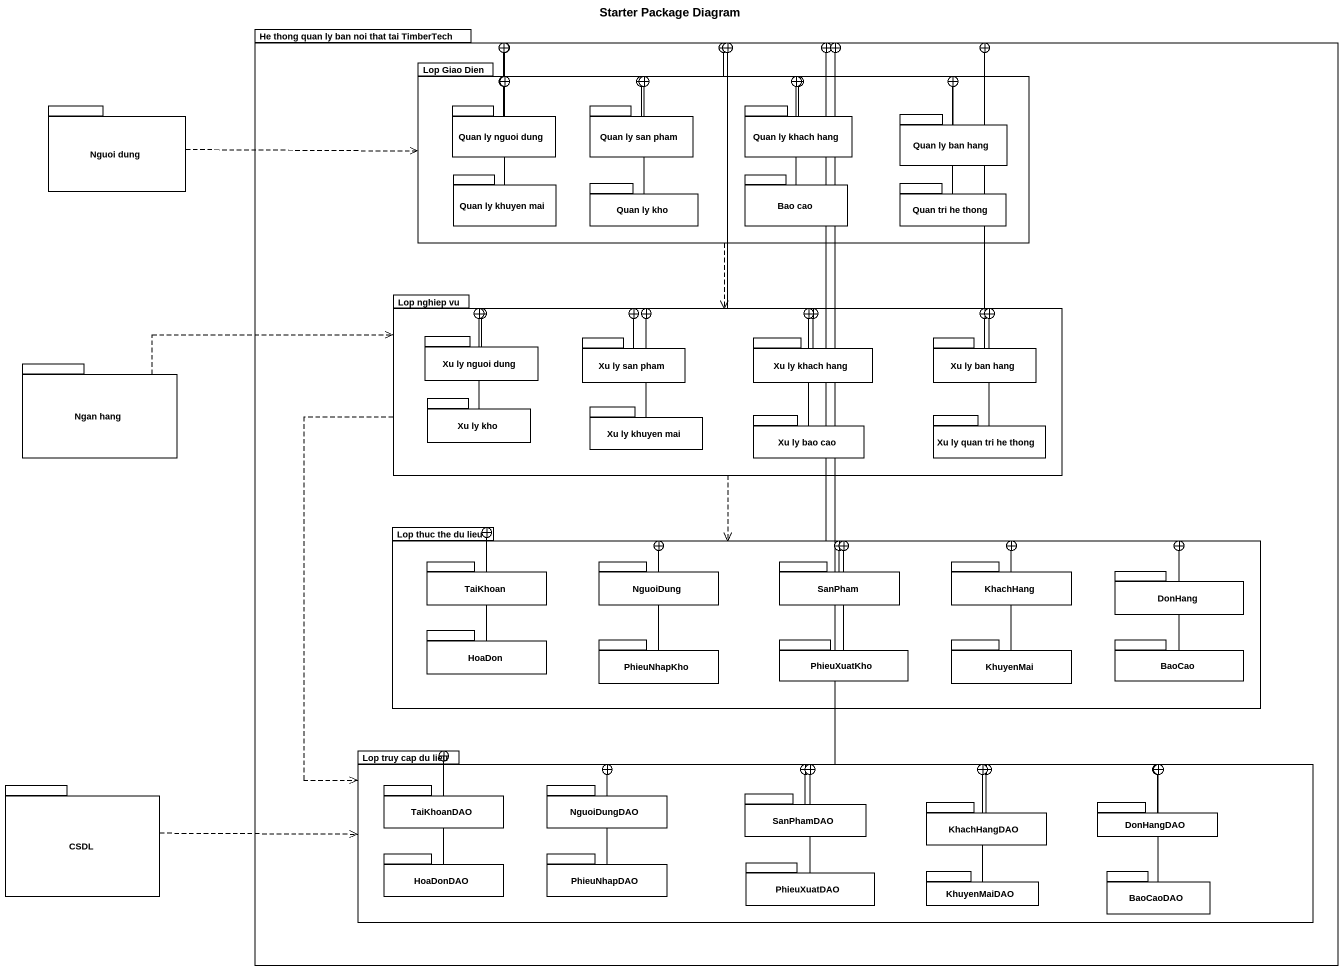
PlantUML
@startuml
title Starter Package Diagram
package "He thong quan ly ban noi that tai TimberTech" as He_thong_quan_ly_ban_noi {
  package "Lop Giao Dien" as Lop_Giao_Dien {
    package "Quan ly nguoi dung" as Quan_ly_nguoi_dung {
    }
    package "Quan ly san pham" as Quan_ly_san_pham {
    }
    package "Quan ly khach hang" as Quan_ly_khach_hang {
    }
    package "Quan ly ban hang" as Quan_ly_ban_hang {
    }
    package "Quan ly khuyen mai" as Quan_ly_khuyen_mai {
    }
    package "Quan ly kho" as Quan_ly_kho {
    }
    package "Bao cao" as Bao_cao {
    }
    package "Quan tri he thong" as Quan_tri_he_thong {
    }
  }
  package "Lop nghiep vu" as Lop_nghiep_vu {
    package "Xu ly nguoi dung" as Xu_ly_nguoi_dung {
    }
    package "Xu ly san pham" as Xu_ly_san_pham {
    }
    package "Xu ly khach hang" as Xu_ly_khach_hang {
    }
    package "Xu ly ban hang" as Xu_ly_ban_hang {
    }
    package "Xu ly kho" as Xu_ly_kho {
    }
    package "Xu ly khuyen mai" as Xu_ly_khuyen_mai {
    }
    package "Xu ly bao cao" as Xu_ly_bao_cao {
    }
    package "Xu ly quan tri he thong" as Xu_ly_quan_tri_he_thong {
    }
  }
  package "Lop thuc the du lieu" as Lop_thuc_the_du_lieu {
    package TaiKhoan {
    }
    package NguoiDung {
    }
    package SanPham {
    }
    package KhachHang {
    }
    package DonHang {
    }
    package HoaDon {
    }
    package PhieuNhapKho {
    }
    package PhieuXuatKho {
    }
    package KhuyenMai {
    }
    package BaoCao {
    }
  }
  package "Lop truy cap du lieu" as Lop_truy_cap_du_lieu {
    package TaiKhoanDAO {
    }
    package NguoiDungDAO {
    }
    package SanPhamDAO {
    }
    package KhachHangDAO {
    }
    package DonHangDAO {
    }
    package HoaDonDAO {
    }
    package PhieuNhapDAO {
    }
    package PhieuXuatDAO {
    }
    package KhuyenMaiDAO {
    }
    package BaoCaoDAO {
    }
  }
}
package "Nguoi dung" as Nguoi_dung {
}
package "Ngan hang" as Ngan_hang {
}
package CSDL {
}
Lop_Giao_Dien --+ He_thong_quan_ly_ban_noi
Lop_Giao_Dien ..> Lop_nghiep_vu
Nguoi_dung .right.> Lop_Giao_Dien
Quan_ly_nguoi_dung --+ He_thong_quan_ly_ban_noi
Quan_ly_nguoi_dung -right-+ Lop_Giao_Dien
Quan_ly_san_pham -right-+ Lop_Giao_Dien
Quan_ly_khach_hang -left-+ Lop_Giao_Dien
Quan_ly_ban_hang -left-+ Lop_Giao_Dien
Quan_ly_khuyen_mai --+ He_thong_quan_ly_ban_noi
Quan_ly_khuyen_mai -right-+ Lop_Giao_Dien
Quan_ly_kho -up-+ Lop_Giao_Dien
Bao_cao -up-+ Lop_Giao_Dien
Quan_tri_he_thong -left-+ Lop_Giao_Dien
Lop_nghiep_vu --+ He_thong_quan_ly_ban_noi
Lop_nghiep_vu ..> Lop_thuc_the_du_lieu
Lop_nghiep_vu ..> Lop_truy_cap_du_lieu
Xu_ly_nguoi_dung -right-+ Lop_nghiep_vu
Xu_ly_san_pham -right-+ Lop_nghiep_vu
Xu_ly_khach_hang -left-+ Lop_nghiep_vu
Xu_ly_ban_hang --+ He_thong_quan_ly_ban_noi
Xu_ly_ban_hang -left-+ Lop_nghiep_vu
Ngan_hang .right.> Lop_nghiep_vu
Xu_ly_kho -right-+ Lop_nghiep_vu
Xu_ly_khuyen_mai -right-+ Lop_nghiep_vu
Xu_ly_bao_cao -up-+ Lop_nghiep_vu
Xu_ly_quan_tri_he_thong -left-+ Lop_nghiep_vu
Lop_thuc_the_du_lieu -up-+ He_thong_quan_ly_ban_noi
TaiKhoan -right-+ Lop_thuc_the_du_lieu
NguoiDung -right-+ Lop_thuc_the_du_lieu
SanPham --+ Lop_thuc_the_du_lieu
KhachHang -left-+ Lop_thuc_the_du_lieu
DonHang -left-+ Lop_thuc_the_du_lieu
HoaDon -right-+ Lop_thuc_the_du_lieu
PhieuNhapKho -right-+ Lop_thuc_the_du_lieu
PhieuXuatKho -up-+ Lop_thuc_the_du_lieu
KhuyenMai -left-+ Lop_thuc_the_du_lieu
BaoCao -left-+ Lop_thuc_the_du_lieu
Lop_truy_cap_du_lieu -up-+ He_thong_quan_ly_ban_noi
CSDL .right.> Lop_truy_cap_du_lieu
TaiKhoanDAO -right-+ Lop_truy_cap_du_lieu
NguoiDungDAO -right-+ Lop_truy_cap_du_lieu
SanPhamDAO --+ Lop_truy_cap_du_lieu
KhachHangDAO -left-+ Lop_truy_cap_du_lieu
DonHangDAO -left-+ Lop_truy_cap_du_lieu
HoaDonDAO -right-+ Lop_truy_cap_du_lieu
PhieuNhapDAO -right-+ Lop_truy_cap_du_lieu
PhieuXuatDAO -up-+ Lop_truy_cap_du_lieu
KhuyenMaiDAO -left-+ Lop_truy_cap_du_lieu
BaoCaoDAO -left-+ Lop_truy_cap_du_lieu
@enduml
